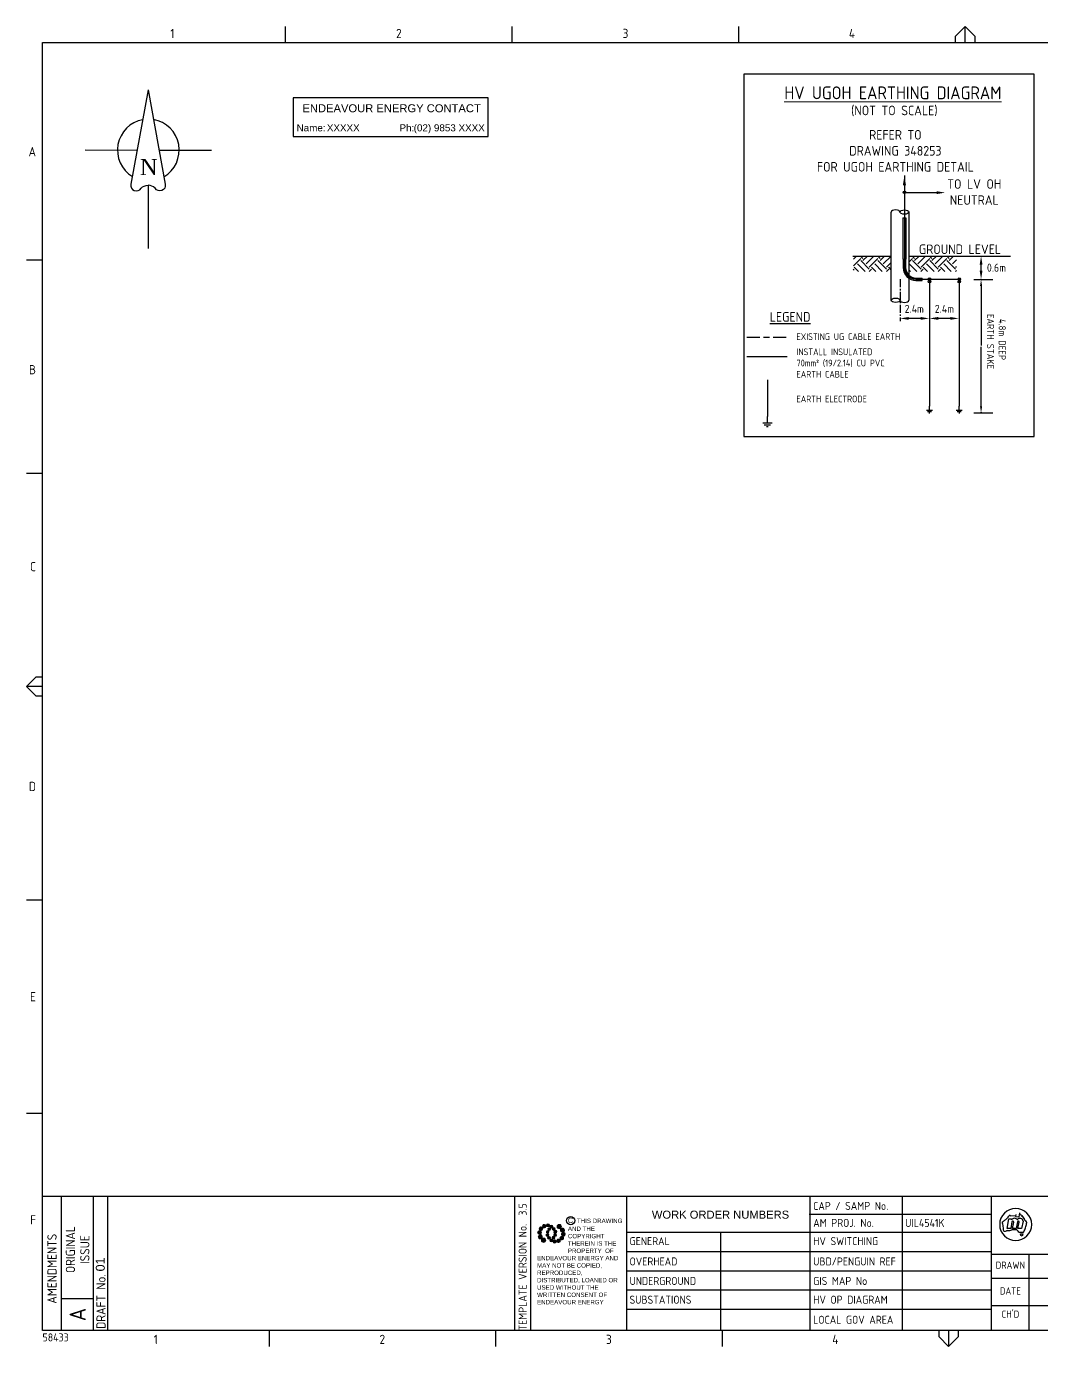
# Paper-space layout 'A2' of a CAD drawing. Header units: metres, sheet in millimetres. Extents: x 0 to 586, y 0 to 412.
# Drawn here: x -0.2 to 316.9, y -0.2 to 412.2 of the extents above; entities that cross this region are included whole.
import ezdxf
from ezdxf.enums import TextEntityAlignment as Align

# ---------------------------------------------------------------- set-up
doc = ezdxf.new("R2010")
doc.units = ezdxf.units.M
doc.linetypes.add('CENTERX2', pattern=[4, 2.5, -0.5, 0.5, -0.5])
doc.linetypes.add('IECLCHAINA', pattern=[8.2, 4, -1.2, 1.8, -1.2])
doc.layers.get('0').update_dxf_attribs({"color": 6})
doc.layers.add('Notes', color=7, linetype='Continuous')
doc.layers.add('SupportsUG_SP_EXT', color=7, linetype='Continuous')
doc.styles.add('ARIAL', font='arial.ttf', dxfattribs={"height": 2})
doc.styles.add('iecISOCP', font='isocp.shx')
doc.styles.add('iecNAME', font='times.ttf')
doc.styles.add('ieISOCP', font='isocp.shx')
doc.styles.get("Standard").update_dxf_attribs({"font": 'arial.ttf'})
doc.linetypes.add('Cable New UG', pattern='A,7,-0.25,["x",Standard,S=2,R=0,X=0.2,Y=-0.8],-2.1', length=9.35)
doc.linetypes.add('IECL4ELDF', pattern='A,7,-2.2,[130,ltypeshp.shx,S=0.8,R=0,X=0,Y=0],-2.2', length=11.4)
doc.dimstyles.new('GISCAD Dim Style', dxfattribs={"dimtxt": 2.5, "dimasz": 3, "dimexe": 1.25, "dimexo": 0.625, "dimtad": 1, "dimtoh": 1, "dimdec": 1, "dimtxsty": 'ARIAL', "dimcen": 2.5, "dimadec": 0, "dimazin": 0, "dimtfac": 1, "dimtdec": 1, "dimtmove": 0, "dimatfit": 3, "dimfxl": 1.25, "dimarcsym": 0})
doc.dimstyles.get("Standard").update_dxf_attribs({"dimtxt": 0.18, "dimasz": 0.18, "dimexe": 0.18, "dimexo": 0.0625, "dimgap": 0.09, "dimtad": 0, "dimtih": 1, "dimtoh": 1, "dimdec": 4, "dimzin": 0, "dimdsep": 46, "dimtxsty": 'Standard', "dimcen": 0.09, "dimadec": 0, "dimazin": 0, "dimtfac": 1, "dimtdec": 4, "dimtofl": 0, "dimtmove": 0, "dimatfit": 3, "dimfxl": 1, "dimtolj": 1, "dimtzin": 0, "dimarcsym": 0})

# ---------------------------------------------------------------- blocks, each defined once
blk = doc.blocks.new('NorthPnt 11(NP11)')
for p, q in [((-19.7, 0.02), (-3.49, 0)), ((3.32, 0), (19.7, -0.02)), ((-0.08, -10.94), (-0.08, -30.8))]:
    blk.add_line(p, q)
for points in [[(-0.08, 18.81), (-5.43, -10.68, 0.877048), (-2.29, -11.9, -0.1543), (-0.08, -10.94, 0.090511)], [(-0.08, 18.81), (5.26, -10.68, -0.877048), (2.13, -11.9, 0.1543), (-0.08, -10.94, -0.090511)]]:
    blk.add_lwpolyline(points, format="xyb")
for start, end in [(100.5988, 238.8643), (300.0994, 80.4374)]:
    blk.add_arc((0, 0), 9.64, start, end)
at = {"color": 7, "style": 'iecNAME'}
blk.add_text('N', height=5.02, dxfattribs=at).set_placement((-2.62, -7.82))
blk = doc.blocks.new('Note_IE Contact')
at = {"linetype": 'ByBlock'}
blk.add_lwpolyline([(0, 0), (60.86, 0), (60.86, 12.14), (0, 12.14)], close=True, dxfattribs=at)
at = {"linetype": 'ByBlock', "style": 'ARIAL'}
for s, p in [('Name:', (1.06, 1.66)), ('Ph:', (33.21, 1.66))]:
    blk.add_text(s, height=2.2, dxfattribs=at).set_placement(p)
at = {"linetype": 'ByBlock', "insert": (30.74, 8.85), "char_height": 2.5, "width": 58.5524, "attachment_point": 5, "style": 'ARIAL'}
blk.add_mtext('ENDEAVOUR ENERGY CONTACT', dxfattribs=at)
at = {"linetype": 'ByBlock', "style": 'ARIAL'}
blk.add_attdef('%%UXXXXXXX', (10.51, 1.66), '', height=2.2, dxfattribs=at)
blk.add_attdef('PHONE', text='', height=2.2, dxfattribs=at).set_placement((59.84, 1.66), align=Align.RIGHT)
blk = doc.blocks.new('EE_LOGO_SMALL')
at = {"layer": 'Notes'}
h = blk.add_hatch(color=256, dxfattribs=at)
edge = h.paths.add_edge_path()
edge.add_spline(control_points=[(-8.41, 1.95), (-9.16, 1.99), (-9.8, 1.42), (-9.84, 0.67), (-9.89, -0.07), (-9.31, -0.71), (-8.56, -0.75), (-7.82, -0.8), (-7.18, -0.23), (-7.14, 0.52), (-7.09, 1.27), (-7.66, 1.91), (-8.41, 1.95)], knot_values=[0, 0, 0, 0, 1, 1, 1, 2, 2, 2, 3, 3, 3, 4, 4, 4, 4], degree=3, periodic=0)
h = blk.add_hatch(color=256, dxfattribs=at)
edge = h.paths.add_edge_path()
edge.add_spline(control_points=[(-6.81, 4.47), (-7.42, 4.82), (-8.21, 4.62), (-8.57, 4), (-8.92, 3.39), (-8.72, 2.6), (-8.1, 2.25), (-7.49, 1.89), (-6.7, 2.09), (-6.34, 2.71), (-5.98, 3.32), (-6.19, 4.11), (-6.81, 4.47)], knot_values=[0, 0, 0, 0, 1, 1, 1, 2, 2, 2, 3, 3, 3, 4, 4, 4, 4], degree=3, periodic=0)
h = blk.add_hatch(color=256, dxfattribs=at)
edge = h.paths.add_edge_path()
edge.add_spline(control_points=[(-4.19, 5.89), (-4.56, 6.46), (-5.32, 6.62), (-5.88, 6.26), (-6.45, 5.89), (-6.61, 5.13), (-6.25, 4.56), (-5.88, 4), (-5.13, 3.83), (-4.56, 4.2), (-3.99, 4.56), (-3.82, 5.32), (-4.19, 5.89)], knot_values=[0, 0, 0, 0, 1, 1, 1, 2, 2, 2, 3, 3, 3, 4, 4, 4, 4], degree=3, periodic=0)
h = blk.add_hatch(color=256, dxfattribs=at)
edge = h.paths.add_edge_path()
edge.add_spline(control_points=[(-2.5, 2.07), (-3.02, 2.18), (-3.52, 1.86), (-3.63, 1.35), (-3.74, 0.84), (-3.41, 0.33), (-2.91, 0.22), (-2.39, 0.11), (-1.89, 0.43), (-1.78, 0.95), (-1.67, 1.46), (-1.99, 1.96), (-2.5, 2.07)], knot_values=[0, 0, 0, 0, 1, 1, 1, 2, 2, 2, 3, 3, 3, 4, 4, 4, 4], degree=3, periodic=0)
h = blk.add_hatch(color=256, dxfattribs=at)
edge = h.paths.add_edge_path()
edge.add_spline(control_points=[(-1.35, 5.88), (-1.41, 6.52), (-1.98, 6.98), (-2.62, 6.92), (-3.26, 6.85), (-3.72, 6.28), (-3.66, 5.65), (-3.6, 5.01), (-3.03, 4.54), (-2.39, 4.61), (-1.75, 4.67), (-1.28, 5.24), (-1.35, 5.88)], knot_values=[0, 0, 0, 0, 1, 1, 1, 2, 2, 2, 3, 3, 3, 4, 4, 4, 4], degree=3, periodic=0)
h = blk.add_hatch(color=256, dxfattribs=at)
edge = h.paths.add_edge_path()
edge.add_spline(control_points=[(1.01, 4.87), (1.01, 4.27), (0.53, 3.79), (-0.07, 3.79), (-0.67, 3.79), (-1.16, 4.27), (-1.16, 4.87), (-1.16, 5.47), (-0.67, 5.96), (-0.07, 5.96), (0.53, 5.96), (1.01, 5.47), (1.01, 4.87)], knot_values=[0, 0, 0, 0, 1, 1, 1, 2, 2, 2, 3, 3, 3, 4, 4, 4, 4], degree=3, periodic=0)
edge = h.paths.add_edge_path()
edge.add_spline(control_points=[(-1.36, 3.98), (-1.87, 4.09), (-2.38, 3.77), (-2.49, 3.26), (-2.6, 2.75), (-2.27, 2.24), (-1.76, 2.13), (-1.25, 2.02), (-0.75, 2.35), (-0.64, 2.86), (-0.53, 3.37), (-0.85, 3.87), (-1.36, 3.98)], knot_values=[0, 0, 0, 0, 1, 1, 1, 2, 2, 2, 3, 3, 3, 4, 4, 4, 4], degree=3, periodic=0)
h = blk.add_hatch(color=256, dxfattribs=at)
edge = h.paths.add_edge_path()
edge.add_spline(control_points=[(2.33, 2.37), (2.77, 2.76), (2.8, 3.42), (2.42, 3.85), (2.03, 4.29), (1.37, 4.32), (0.94, 3.94), (0.51, 3.55), (0.47, 2.89), (0.85, 2.46), (1.24, 2.03), (1.9, 1.99), (2.33, 2.37)], knot_values=[0, 0, 0, 0, 1, 1, 1, 2, 2, 2, 3, 3, 3, 4, 4, 4, 4], degree=3, periodic=0)
edge = h.paths.add_edge_path()
edge.add_spline(control_points=[(1.01, 4.87), (1.01, 4.27), (0.53, 3.79), (-0.07, 3.79), (-0.67, 3.79), (-1.16, 4.27), (-1.16, 4.87), (-1.16, 5.47), (-0.67, 5.96), (-0.07, 5.96), (0.53, 5.96), (1.01, 5.47), (1.01, 4.87)], knot_values=[0, 0, 0, 0, 1, 1, 1, 2, 2, 2, 3, 3, 3, 4, 4, 4, 4], degree=3, periodic=0)
h = blk.add_hatch(color=256, dxfattribs=at)
edge = h.paths.add_edge_path()
edge.add_spline(control_points=[(1.01, 4.87), (1.01, 4.27), (0.53, 3.79), (-0.07, 3.79), (-0.67, 3.79), (-1.16, 4.27), (-1.16, 4.87), (-1.16, 5.47), (-0.67, 5.96), (-0.07, 5.96), (0.53, 5.96), (1.01, 5.47), (1.01, 4.87)], knot_values=[0, 0, 0, 0, 1, 1, 1, 2, 2, 2, 3, 3, 3, 4, 4, 4, 4], degree=3, periodic=0)
edge = h.paths.add_edge_path(flags=16)
edge.add_spline(control_points=[(1.01, 4.87), (1.01, 4.27), (0.53, 3.79), (-0.07, 3.79), (-0.67, 3.79), (-1.16, 4.27), (-1.16, 4.87), (-1.16, 5.47), (-0.67, 5.96), (-0.07, 5.96), (0.53, 5.96), (1.01, 5.47), (1.01, 4.87)], knot_values=[0, 0, 0, 0, 1, 1, 1, 2, 2, 2, 3, 3, 3, 4, 4, 4, 4], degree=3, periodic=0)
h = blk.add_hatch(color=256, dxfattribs=at)
edge = h.paths.add_edge_path()
edge.add_spline(control_points=[(2.98, 0.19), (3.52, 0.33), (3.83, 0.88), (3.69, 1.41), (3.55, 1.94), (3.01, 2.26), (2.48, 2.12), (1.95, 1.98), (1.63, 1.43), (1.77, 0.9), (1.91, 0.37), (2.45, 0.05), (2.98, 0.19)], knot_values=[0, 0, 0, 0, 1, 1, 1, 2, 2, 2, 3, 3, 3, 4, 4, 4, 4], degree=3, periodic=0)
h = blk.add_hatch(color=256, dxfattribs=at)
edge = h.paths.add_edge_path()
edge.add_spline(control_points=[(6.99, 4.87), (6.99, 4.04), (6.32, 3.36), (5.48, 3.36), (4.65, 3.36), (3.97, 4.04), (3.97, 4.87), (3.97, 5.71), (4.65, 6.38), (5.48, 6.38), (6.32, 6.38), (6.99, 5.71), (6.99, 4.87)], knot_values=[0, 0, 0, 0, 1, 1, 1, 2, 2, 2, 3, 3, 3, 4, 4, 4, 4], degree=3, periodic=0)
h = blk.add_hatch(color=256, dxfattribs=at)
edge = h.paths.add_edge_path()
edge.add_spline(control_points=[(8.37, 1.14), (9.1, 1.46), (9.42, 2.3), (9.11, 3.02), (8.79, 3.74), (7.95, 4.07), (7.23, 3.75), (6.51, 3.43), (6.18, 2.59), (6.49, 1.87), (6.81, 1.15), (7.65, 0.82), (8.37, 1.14)], knot_values=[0, 0, 0, 0, 1, 1, 1, 2, 2, 2, 3, 3, 3, 4, 4, 4, 4], degree=3, periodic=0)
h = blk.add_hatch(color=256, dxfattribs=at)
edge = h.paths.add_edge_path()
edge.add_spline(control_points=[(8.27, -1.91), (9.01, -1.95), (9.65, -1.38), (9.69, -0.63), (9.74, 0.12), (9.17, 0.75), (8.42, 0.8), (7.67, 0.84), (7.03, 0.27), (6.99, -0.48), (6.95, -1.22), (7.52, -1.87), (8.27, -1.91)], knot_values=[0, 0, 0, 0, 1, 1, 1, 2, 2, 2, 3, 3, 3, 4, 4, 4, 4], degree=3, periodic=0)
h = blk.add_hatch(color=256, dxfattribs=at)
edge = h.paths.add_edge_path()
edge.add_spline(control_points=[(-8.52, -1.1), (-9.24, -1.42), (-9.57, -2.26), (-9.25, -2.98), (-8.94, -3.7), (-8.09, -4.03), (-7.37, -3.71), (-6.65, -3.39), (-6.33, -2.55), (-6.64, -1.83), (-6.96, -1.11), (-7.8, -0.78), (-8.52, -1.1)], knot_values=[0, 0, 0, 0, 1, 1, 1, 2, 2, 2, 3, 3, 3, 4, 4, 4, 4], degree=3, periodic=0)
h = blk.add_hatch(color=256, dxfattribs=at)
edge = h.paths.add_edge_path()
edge.add_spline(control_points=[(-7.14, -4.83), (-7.14, -4), (-6.46, -3.32), (-5.63, -3.32), (-4.8, -3.32), (-4.12, -4), (-4.12, -4.83), (-4.12, -5.67), (-4.8, -6.34), (-5.63, -6.34), (-6.46, -6.34), (-7.14, -5.67), (-7.14, -4.83)], knot_values=[0, 0, 0, 0, 1, 1, 1, 2, 2, 2, 3, 3, 3, 4, 4, 4, 4], degree=3, periodic=0)
h = blk.add_hatch(color=256, dxfattribs=at)
edge = h.paths.add_edge_path()
edge.add_spline(control_points=[(-3.13, -0.15), (-3.66, -0.29), (-3.98, -0.84), (-3.84, -1.37), (-3.7, -1.9), (-3.15, -2.22), (-2.62, -2.08), (-2.09, -1.94), (-1.78, -1.39), (-1.91, -0.86), (-2.06, -0.33), (-2.6, -0.01), (-3.13, -0.15)], knot_values=[0, 0, 0, 0, 1, 1, 1, 2, 2, 2, 3, 3, 3, 4, 4, 4, 4], degree=3, periodic=0)
h = blk.add_hatch(color=256, dxfattribs=at)
edge = h.paths.add_edge_path()
edge.add_spline(control_points=[(-2.48, -2.33), (-2.91, -2.72), (-2.95, -3.38), (-2.56, -3.81), (-2.18, -4.24), (-1.52, -4.28), (-1.08, -3.9), (-0.65, -3.51), (-0.62, -2.85), (-1, -2.42), (-1.39, -1.98), (-2.05, -1.95), (-2.48, -2.33)], knot_values=[0, 0, 0, 0, 1, 1, 1, 2, 2, 2, 3, 3, 3, 4, 4, 4, 4], degree=3, periodic=0)
h = blk.add_hatch(color=256, dxfattribs=at)
edge = h.paths.add_edge_path()
edge.add_spline(control_points=[(-1.16, -4.83), (-1.16, -4.23), (-0.67, -3.74), (-0.07, -3.74), (0.53, -3.74), (1.01, -4.23), (1.01, -4.83), (1.01, -5.43), (0.53, -5.92), (-0.07, -5.92), (-0.67, -5.92), (-1.16, -5.43), (-1.16, -4.83)], knot_values=[0, 0, 0, 0, 1, 1, 1, 2, 2, 2, 3, 3, 3, 4, 4, 4, 4], degree=3, periodic=0)
h = blk.add_hatch(color=256, dxfattribs=at)
edge = h.paths.add_edge_path()
edge.add_spline(control_points=[(1.22, -3.94), (1.73, -4.05), (2.23, -3.73), (2.34, -3.22), (2.45, -2.71), (2.13, -2.2), (1.62, -2.09), (1.11, -1.98), (0.6, -2.3), (0.49, -2.81), (0.38, -3.32), (0.71, -3.83), (1.22, -3.94)], knot_values=[0, 0, 0, 0, 1, 1, 1, 2, 2, 2, 3, 3, 3, 4, 4, 4, 4], degree=3, periodic=0)
h = blk.add_hatch(color=256, dxfattribs=at)
edge = h.paths.add_edge_path()
edge.add_spline(control_points=[(1.2, -5.84), (1.27, -6.47), (1.84, -6.94), (2.47, -6.87), (3.11, -6.81), (3.58, -6.24), (3.51, -5.6), (3.45, -4.96), (2.88, -4.5), (2.24, -4.56), (1.6, -4.63), (1.13, -5.2), (1.2, -5.84)], knot_values=[0, 0, 0, 0, 1, 1, 1, 2, 2, 2, 3, 3, 3, 4, 4, 4, 4], degree=3, periodic=0)
h = blk.add_hatch(color=256, dxfattribs=at)
edge = h.paths.add_edge_path()
edge.add_spline(control_points=[(2.36, -2.03), (2.87, -2.14), (3.37, -1.81), (3.48, -1.3), (3.59, -0.79), (3.27, -0.29), (2.76, -0.18), (2.25, -0.07), (1.74, -0.39), (1.63, -0.9), (1.52, -1.41), (1.85, -1.92), (2.36, -2.03)], knot_values=[0, 0, 0, 0, 1, 1, 1, 2, 2, 2, 3, 3, 3, 4, 4, 4, 4], degree=3, periodic=0)
h = blk.add_hatch(color=256, dxfattribs=at)
edge = h.paths.add_edge_path()
edge.add_spline(control_points=[(4.05, -5.84), (4.41, -6.41), (5.17, -6.58), (5.73, -6.21), (6.3, -5.85), (6.46, -5.09), (6.1, -4.52), (5.73, -3.95), (4.98, -3.79), (4.41, -4.16), (3.84, -4.52), (3.68, -5.28), (4.05, -5.84)], knot_values=[0, 0, 0, 0, 1, 1, 1, 2, 2, 2, 3, 3, 3, 4, 4, 4, 4], degree=3, periodic=0)
h = blk.add_hatch(color=256, dxfattribs=at)
edge = h.paths.add_edge_path()
edge.add_spline(control_points=[(6.66, -4.43), (7.27, -4.78), (8.06, -4.58), (8.42, -3.96), (8.78, -3.35), (8.57, -2.56), (7.96, -2.2), (7.34, -1.84), (6.55, -2.05), (6.2, -2.66), (5.84, -3.28), (6.04, -4.07), (6.66, -4.43)], knot_values=[0, 0, 0, 0, 1, 1, 1, 2, 2, 2, 3, 3, 3, 4, 4, 4, 4], degree=3, periodic=0)
at = {"layer": 'Notes', "lineweight": 0}
for points in [[(1.85, 2.13), (1.85, 2.13)], [(-1.99, -2.08), (-1.99, -2.08)]]:
    blk.add_lwpolyline(points, dxfattribs=at)
for points in [[(-8.41, 1.95), (-9.16, 1.99), (-9.8, 1.42), (-9.84, 0.67), (-9.89, -0.07), (-9.31, -0.71), (-8.56, -0.75), (-7.82, -0.8), (-7.18, -0.23), (-7.14, 0.52), (-7.09, 1.27), (-7.66, 1.91), (-8.41, 1.95)], [(-6.81, 4.47), (-7.42, 4.82), (-8.21, 4.62), (-8.57, 4), (-8.92, 3.39), (-8.72, 2.6), (-8.1, 2.25), (-7.49, 1.89), (-6.7, 2.09), (-6.34, 2.71), (-5.98, 3.32), (-6.19, 4.11), (-6.81, 4.47)], [(-4.19, 5.89), (-4.56, 6.46), (-5.32, 6.62), (-5.88, 6.26), (-6.45, 5.89), (-6.61, 5.13), (-6.25, 4.56), (-5.88, 4), (-5.13, 3.83), (-4.56, 4.2), (-3.99, 4.56), (-3.82, 5.32), (-4.19, 5.89)], [(-2.5, 2.07), (-3.02, 2.18), (-3.52, 1.86), (-3.63, 1.35), (-3.74, 0.84), (-3.41, 0.33), (-2.91, 0.22), (-2.39, 0.11), (-1.89, 0.43), (-1.78, 0.95), (-1.67, 1.46), (-1.99, 1.96), (-2.5, 2.07)], [(-1.35, 5.88), (-1.41, 6.52), (-1.98, 6.98), (-2.62, 6.92), (-3.26, 6.85), (-3.72, 6.28), (-3.66, 5.65), (-3.6, 5.01), (-3.03, 4.54), (-2.39, 4.61), (-1.75, 4.67), (-1.28, 5.24), (-1.35, 5.88)], [(-1.36, 3.98), (-1.87, 4.09), (-2.38, 3.77), (-2.49, 3.26), (-2.6, 2.75), (-2.27, 2.24), (-1.76, 2.13), (-1.25, 2.02), (-0.75, 2.35), (-0.64, 2.86), (-0.53, 3.37), (-0.85, 3.87), (-1.36, 3.98)], [(1.01, 4.87), (1.01, 4.27), (0.53, 3.79), (-0.07, 3.79), (-0.67, 3.79), (-1.16, 4.27), (-1.16, 4.87), (-1.16, 5.47), (-0.67, 5.96), (-0.07, 5.96), (0.53, 5.96), (1.01, 5.47), (1.01, 4.87)], [(1.01, 4.87), (1.01, 4.27), (0.53, 3.79), (-0.07, 3.79), (-0.67, 3.79), (-1.16, 4.27), (-1.16, 4.87), (-1.16, 5.47), (-0.67, 5.96), (-0.07, 5.96), (0.53, 5.96), (1.01, 5.47), (1.01, 4.87)], [(2.33, 2.37), (2.77, 2.76), (2.8, 3.42), (2.42, 3.85), (2.03, 4.29), (1.37, 4.32), (0.94, 3.94), (0.51, 3.55), (0.47, 2.89), (0.85, 2.46), (1.24, 2.03), (1.9, 1.99), (2.33, 2.37)], [(2.98, 0.19), (3.52, 0.33), (3.83, 0.88), (3.69, 1.41), (3.55, 1.94), (3.01, 2.26), (2.48, 2.12), (1.95, 1.98), (1.63, 1.43), (1.77, 0.9), (1.91, 0.37), (2.45, 0.05), (2.98, 0.19)], [(6.99, 4.87), (6.99, 4.04), (6.32, 3.36), (5.48, 3.36), (4.65, 3.36), (3.97, 4.04), (3.97, 4.87), (3.97, 5.71), (4.65, 6.38), (5.48, 6.38), (6.32, 6.38), (6.99, 5.71), (6.99, 4.87)], [(8.37, 1.14), (9.1, 1.46), (9.42, 2.3), (9.11, 3.02), (8.79, 3.74), (7.95, 4.07), (7.23, 3.75), (6.51, 3.43), (6.18, 2.59), (6.49, 1.87), (6.81, 1.15), (7.65, 0.82), (8.37, 1.14)], [(8.27, -1.91), (9.01, -1.95), (9.65, -1.38), (9.69, -0.63), (9.74, 0.12), (9.17, 0.75), (8.42, 0.8), (7.67, 0.84), (7.03, 0.27), (6.99, -0.48), (6.95, -1.22), (7.52, -1.87), (8.27, -1.91)], [(-8.52, -1.1), (-9.24, -1.42), (-9.57, -2.26), (-9.25, -2.98), (-8.94, -3.7), (-8.09, -4.03), (-7.37, -3.71), (-6.65, -3.39), (-6.33, -2.55), (-6.64, -1.83), (-6.96, -1.11), (-7.8, -0.78), (-8.52, -1.1)], [(-7.14, -4.83), (-7.14, -4), (-6.46, -3.32), (-5.63, -3.32), (-4.8, -3.32), (-4.12, -4), (-4.12, -4.83), (-4.12, -5.67), (-4.8, -6.34), (-5.63, -6.34), (-6.46, -6.34), (-7.14, -5.67), (-7.14, -4.83)], [(-3.13, -0.15), (-3.66, -0.29), (-3.98, -0.84), (-3.84, -1.37), (-3.7, -1.9), (-3.15, -2.22), (-2.62, -2.08), (-2.09, -1.94), (-1.78, -1.39), (-1.91, -0.86), (-2.06, -0.33), (-2.6, -0.01), (-3.13, -0.15)], [(-2.48, -2.33), (-2.91, -2.72), (-2.95, -3.38), (-2.56, -3.81), (-2.18, -4.24), (-1.52, -4.28), (-1.08, -3.9), (-0.65, -3.51), (-0.62, -2.85), (-1, -2.42), (-1.39, -1.98), (-2.05, -1.95), (-2.48, -2.33)], [(-1.16, -4.83), (-1.16, -4.23), (-0.67, -3.74), (-0.07, -3.74), (0.53, -3.74), (1.01, -4.23), (1.01, -4.83), (1.01, -5.43), (0.53, -5.92), (-0.07, -5.92), (-0.67, -5.92), (-1.16, -5.43), (-1.16, -4.83)], [(1.22, -3.94), (1.73, -4.05), (2.23, -3.73), (2.34, -3.22), (2.45, -2.71), (2.13, -2.2), (1.62, -2.09), (1.11, -1.98), (0.6, -2.3), (0.49, -2.81), (0.38, -3.32), (0.71, -3.83), (1.22, -3.94)], [(1.2, -5.84), (1.27, -6.47), (1.84, -6.94), (2.47, -6.87), (3.11, -6.81), (3.58, -6.24), (3.51, -5.6), (3.45, -4.96), (2.88, -4.5), (2.24, -4.56), (1.6, -4.63), (1.13, -5.2), (1.2, -5.84)], [(2.36, -2.03), (2.87, -2.14), (3.37, -1.81), (3.48, -1.3), (3.59, -0.79), (3.27, -0.29), (2.76, -0.18), (2.25, -0.07), (1.74, -0.39), (1.63, -0.9), (1.52, -1.41), (1.85, -1.92), (2.36, -2.03)], [(4.05, -5.84), (4.41, -6.41), (5.17, -6.58), (5.73, -6.21), (6.3, -5.85), (6.46, -5.09), (6.1, -4.52), (5.73, -3.95), (4.98, -3.79), (4.41, -4.16), (3.84, -4.52), (3.68, -5.28), (4.05, -5.84)], [(6.66, -4.43), (7.27, -4.78), (8.06, -4.58), (8.42, -3.96), (8.78, -3.35), (8.57, -2.56), (7.96, -2.2), (7.34, -1.84), (6.55, -2.05), (6.2, -2.66), (5.84, -3.28), (6.04, -4.07), (6.66, -4.43)]]:
    blk.add_open_spline(points, degree=3, knots=[0, 0, 0, 0, 1, 1, 1, 2, 2, 2, 3, 3, 3, 4, 4, 4, 4], dxfattribs=at)
blk = doc.blocks.new('EE_COPYRIGHT_A2')
at = {"layer": 'Notes'}
blk.add_circle((9.53, -0.82), 1.15, dxfattribs=at)
at = {"xscale": 0.4, "yscale": 0.4, "zscale": 0.4}
blk.add_blockref('EE_LOGO_SMALL', (4.09, -4.46), dxfattribs=at)
at = {"layer": 'Notes', "insert": (0, 0), "char_height": 1.25, "width": 24.1208, "attachment_point": 1, "style": 'ARIAL'}
blk.add_mtext('\\pt8.75;               ^I{\\H1.2x;C } THIS DRAWING\\P\\pi-8.75,l8.75,t8.75,20;       ^IAND THE ^I\\P\\pi0,t8.75;COPYRIGHT\\P\\pi-8.75,t1.25,8.75;^I^ITHEREIN IS THE PROPERTY  OF \\P\\pi0,l0,t1.25;ENDEAVOUR ENERGY AND MAY NOT BE COPIED, REPRODUCED, DISTRIBUTED, LOANED OR USED WITHOUT THE WRITTEN CONSENT OF ENDEAVOUR ENERGY', dxfattribs=at)
blk = doc.blocks.new('A2_FRAME_TITLE')
at = {"layer": 'Notes', "color": 7}
for p, q in [((80.93, 407.42), (80.93, 412.42)), ((151.68, 407.42), (151.68, 412.42)), ((222.43, 407.42), (222.43, 412.42)), ((290.18, 409.42), (293.18, 412.42)), ((293.18, 412.42), (296.18, 409.42)), ((293.18, 407.42), (293.18, 412.42)), ((290.18, 407.42), (290.18, 409.42)), ((296.18, 409.42), (296.18, 407.42)), ((-0.03, 339.5), (4.97, 339.5)), ((-0.03, 272.85), (4.97, 272.85)), ((-0.03, 206.21), (2.97, 209.21)), ((2.97, 209.21), (4.97, 209.21)), ((2.97, 203.21), (-0.03, 206.21)), ((4.97, 206.21), (-0.03, 206.21)), ((4.97, 203.21), (2.97, 203.21)), ((-0.03, 139.56), (4.97, 139.56)), ((-0.03, 72.91), (4.97, 72.91)), ((4.97, 5), (4.97, 47)), ((10.97, 5), (10.97, 47)), ((20.97, 5), (20.97, 47)), ((25.42, 5.13), (25.42, 47.13)), ((273.43, 47), (273.43, 5.35)), ((244.39, 41.35), (301.39, 41.35)), ((309, 41.31), (308.88, 40.62)), ((310.02, 40.5), (310.21, 41.75)), ((310.21, 41.4), (310.4, 41.36)), ((306.23, 36.89), (306.84, 39.96)), ((306.84, 39.96), (307.58, 39.96)), ((307.23, 40.84), (309, 40.96)), ((307.78, 38.96), (307.37, 36.89)), ((307.58, 39.96), (307.64, 39.57)), ((307.94, 36.89), (308.33, 38.85)), ((308.88, 40.62), (310.02, 40.5)), ((309.49, 38.96), (309.08, 36.89)), ((309.65, 36.89), (310.04, 38.85)), ((311.24, 39.14), (310.79, 36.89)), ((310.85, 40.98), (311.68, 39.69)), ((187.7, 35.71), (244.7, 35.71)), ((216.74, 35.71), (216.74, 5.35)), ((244.39, 35.71), (301.39, 35.71)), ((307.37, 36.89), (306.23, 36.89)), ((309.08, 36.89), (307.94, 36.89)), ((310.79, 36.89), (309.65, 36.89)), ((311.29, 35.69), (309.88, 35.77)), ((309.88, 35.77), (311.29, 35.69)), ((311.29, 35.69), (309.88, 35.77)), ((310.52, 34.69), (310.44, 35.26)), ((310.44, 35.26), (311.17, 35.26)), ((310.96, 34.53), (310.52, 34.69)), ((311.17, 35.26), (310.96, 34.53)), ((187.7, 29.71), (244.7, 29.71)), ((244.39, 29.71), (301.39, 29.71)), ((313.17, 5.35), (313.17, 28.92)), ((187.7, 23.71), (244.7, 23.71)), ((244.39, 23.71), (301.39, 23.71)), ((301.39, 21.35), (336.39, 21.35)), ((187.7, 17.71), (244.7, 17.71)), ((244.39, 17.71), (301.39, 17.71)), ((10.97, 15), (20.97, 15)), ((301.39, 12.85), (336.39, 12.85)), ((187.7, 11.71), (244.7, 11.71)), ((244.39, 11.71), (301.39, 11.71)), ((75.75, 5), (75.75, 0)), ((146.5, 5), (146.5, 0)), ((217.25, 5), (217.25, 0)), ((285, 3), (285, 5)), ((288, 5), (288, 0)), ((291, 5), (291, 3)), ((288, 0), (285, 3)), ((291, 3), (288, 0))]:
    blk.add_line(p, q, dxfattribs=at)
at = {"layer": 'Notes', "color": 3}
for p, q in [((4.97, 5), (4.97, 407.42)), ((4.97, 407.42), (165.29, 407.42)), ((165.29, 407.42), (581.39, 407.42)), ((4.97, 47), (129.55, 47)), ((129.55, 47), (187.34, 47)), ((152.45, 47), (152.45, 5)), ((157.45, 47), (157.45, 5)), ((244.7, 5.35), (244.7, 47)), ((301.39, 5.35), (301.39, 47)), ((142.23, 5), (4.97, 5)), ((581.39, 5), (142.23, 5))]:
    blk.add_line(p, q, dxfattribs=at)
at = {"layer": 'Notes', "color": 3, "linetype": 'Continuous'}
for q in [(581.39, 47), (187.34, 5.35)]:
    blk.add_line((187.34, 47), q, dxfattribs=at)
at = {"layer": 'Notes', "color": 7, "linetype": 'Continuous'}
blk.add_line((301.39, 28.92), (336.39, 28.92), dxfattribs=at)
at = {"layer": 'Notes', "color": 7}
for centre, radius, start, end in [((308.93, 38.16), 5, 0, 180), ((335.37, 55.86), 28.87, 210.1483, 211.8601), ((308.93, 38.16), 5, 180, 0), ((299.08, 47.89), 10.59, 302.5841, 308.1576), ((283.95, 34.41), 21.32, 10.3053, 12.3306), ((283.95, 34.41), 21.32, 8.2795, 10.3048), ((285.25, 34.6), 20.01, 6.2539, 8.2792), ((299.08, 47.89), 10.59, 308.157, 313.7305), ((301.88, 44.96), 6.54, 313.7309, 319.3045), ((301.88, 44.96), 6.54, 319.3047, 324.8782), ((308.54, 39.01), 1.06, 31.7884, 148.2116), ((308.05, 38.91), 0.28, 348.6911, 168.6911), ((310.28, 39.1), 0.961, 2.5982, 150.8098), ((309.76, 38.91), 0.28, 348.6911, 168.6911), ((304.68, 39.54), 7.69, 331.5942, 341.8897), ((233.68, -11.42), 93.25, 33.1096, 33.2341), ((315.21, 41.76), 4.09, 213.1151, 222.4146), ((299.36, 41.28), 13.29, 341.8901, 347.8434), ((312.55, 39.33), 0.484, 222.42, 236.4422), ((312.74, 39.6), 0.815, 236.4359, 244.7422), ((310.62, 38.85), 1.76, 347.8434, 354.1409), ((310.78, 38.84), 1.61, 354.1436, 1.0342), ((285.25, 34.6), 20.01, 4.2291, 6.2543), ((305.39, 38.22), 2.15, 265.1734, 270.0504), ((305.39, 38.3), 2.24, 270.0438, 274.7322), ((305.31, 39.22), 3.15, 274.7358, 283.0812), ((307.14, 31.34), 4.93, 97.7419, 103.0814), ((303.42, 58.67), 22.65, 277.7418, 280.8825), ((308.57, 31.88), 4.63, 85.4613, 100.8824), ((308.87, 35.58), 0.924, 46.5875, 85.4612), ((308.02, 34.68), 2.16, 30.1885, 46.5879), ((310.79, 36.25), 0.75, 311.6083, 321.0792), ((310.85, 36.2), 0.675, 321.0838, 331.5982)]:
    blk.add_arc(centre, radius, start, end, dxfattribs=at)
at = {"xscale": 1.1, "yscale": 1.1, "zscale": 1.1}
blk.add_blockref('EE_COPYRIGHT_A2', (159.46, 40.25), dxfattribs=at)
blk.add_attdef('DRAFT_NUM', (24.44, 23.49), '', height=2.8, rotation=90)
at = {"layer": 'Notes', "color": 7, "style": 'iecISOCP'}
for s, p in [('1', (45.56, 407.92)), ('2', (116.31, 407.92)), ('3', (187.06, 407.92)), ('4', (257.81, 407.92))]:
    blk.add_text(s, height=2.88, dxfattribs=at).set_placement(p, align=Align.BOTTOM_CENTER)
for s, p in [('A', (2.97, 373.29)), ('B', (2.97, 305.18)), ('C', (2.97, 243.66)), ('D', (2.97, 174.99)), ('E', (2.97, 109.29)), ('F', (2.97, 39.6))]:
    blk.add_text(s, height=2.88, dxfattribs=at).set_placement(p, align=Align.MIDDLE_RIGHT)
at = {"layer": 'Notes', "style": 'ARIAL'}
blk.add_text('WORK ORDER NUMBERS', height=2.5, dxfattribs=at).set_placement((216.74, 39.97), align=Align.CENTER)
at = {"layer": 'Notes', "color": 7, "style": 'iecISOCP'}
for s, p in [('CAP / SAMP No.', (245.7, 42.7)), ('AM PROJ. No.', (245.7, 37.39)), ('GENERAL', (188.34, 31.69)), ('HV SWITCHING', (245.7, 31.69)), ('OVERHEAD', (188.34, 25.35)), ('UBD/PENGUIN REF', (245.7, 25.35)), ('UNDERGROUND', (188.34, 19.25)), ('GIS MAP No', (245.7, 19.25)), ('SUBSTATIONS', (188.34, 13.4)), ('HV OP DIAGRAM', (245.7, 13.4)), ('LOCAL GOV AREA', (245.7, 7.14))]:
    blk.add_text(s, height=2.5, dxfattribs=at).set_placement(p)
for s, height, p in [('ORIGINAL', 2.88, (13.72, 30.3)), ('AMENDMENTS', 2.88, (7.97, 24.33)), ('ISSUE', 2.88, (18.22, 30.3)), ('A', 5.12, (15.97, 10))]:
    blk.add_text(s, height=height, rotation=90, dxfattribs=at).set_placement(p, align=Align.MIDDLE_CENTER)
blk.add_text('TEMPLATE VERSION No.', height=2.5, rotation=90, dxfattribs=at).set_placement((154.95, 5), align=Align.MIDDLE_LEFT)
for s, p in [('DRAWN', (307.28, 24.31)), ('DATE', (307.28, 16.26)), ("CH'D", (307.28, 9.02))]:
    blk.add_text(s, height=2.24, dxfattribs=at).set_placement(p, align=Align.CENTER)
blk.add_text('DRAFT No.', height=2.88, rotation=90, dxfattribs=at).set_placement((24.7, 5.54))
for s, p in [('1', (40.38, 3.69)), ('2', (111.12, 3.69)), ('3', (181.88, 3.69)), ('4', (252.62, 3.69))]:
    blk.add_text(s, height=2.88, dxfattribs=at).set_placement(p, align=Align.TOP_CENTER)
at = {"layer": 'Notes', "color": 7, "style": 'iecISOCP', "flags": 8}
blk.add_attdef('VERSION_NO', text='', height=2.5, rotation=90, dxfattribs=at).set_placement((154.95, 42.84), align=Align.MIDDLE_CENTER)
at = {"layer": 'Notes', "color": 7, "style": 'iecISOCP'}
for tag, p in [('CAP_NO', (274.43, 43.02)), ('IE_NUM', (274.43, 37.38)), ('GEN_WO', (217.74, 31.2)), ('HV_SWITCH', (274.43, 31.2)), ('OH_WO', (217.74, 25.1)), ('UBD_REF', (274.43, 25.1)), ('UG_WO', (217.74, 19.49)), ('GIS_MAP_No', (274.43, 19.49)), ('SUB_WO', (217.74, 13.64)), ('HV_OP_DIAG', (274.43, 13.64)), ('LGA', (274.43, 7.06))]:
    blk.add_attdef(tag, p, '', height=2.5, dxfattribs=at)
for tag, p in [('scale', (324.78, 31.98)), ('DRAWN', (324.78, 24.31)), ('DATE', (324.78, 16.26)), ('CHD', (324.78, 7.75)), ('DESIGN', (362.64, 8.29))]:
    blk.add_attdef(tag, text='', height=2.5, dxfattribs=at).set_placement(p, align=Align.CENTER)
at = {"layer": 'Notes', "color": 2, "style": 'iecISOCP'}
for tag, p in [('T1', (441.71, 33.55)), ('T2', (441.71, 28.43)), ('T3', (441.71, 23.01)), ('T4', (441.4, 17.78)), ('T5', (441.4, 12.35)), ('T6', (441.4, 7.09))]:
    blk.add_attdef(tag, text='', height=3.5, dxfattribs=at).set_placement(p, align=Align.CENTER)
at = {"layer": 'Notes', "color": 4, "style": 'iecISOCP'}
blk.add_attdef('NUM', text='', height=7, dxfattribs=at).set_placement((549.94, 16.48), align=Align.CENTER)
at = {"layer": 'Notes', "color": 1, "style": 'iecISOCP'}
blk.add_attdef('REV', text='', height=5, dxfattribs=at).set_placement((576.56, 16.48), align=Align.CENTER)
at = {"layer": 'Notes', "color": 7, "style": 'iecISOCP'}
for tag, p in [('NS', (548.07, 7.5)), ('SHTS', (562.68, 7.5))]:
    blk.add_attdef(tag, text='', height=2.5, dxfattribs=at).set_placement(p, align=Align.MIDDLE)
at = {"layer": 'Notes', "style": 'iecISOCP'}
blk.add_attdef('ExportID', (4.99, 1.62), '', height=2.5, dxfattribs=at)
at = {"layer": 'Notes', "style": 'iecISOCP', "flags": 1}
for tag, p in [('ProjectType', (6.3, -8.26)), ('ProjectNumber', (23.01, -7.98)), ('DrawingNumber', (42.02, -7.98)), ('ProjectDescription', (60.75, -8.26)), ('ExportDate', (86.99, -8.34)), ('ExportUserName', (104.82, -7.69)), ('DesignerCompanyName', (128.16, -8.26)), ('GIS_SUCCESS', (157.54, -7.98)), ('CAD_SUCCESS', (175.98, -7.98)), ('Comments', (223.32, -8.34)), ('ExportCategories', (243.1, -8.34)), ('ExportAreaOfInterest', (260.42, -7.82))]:
    blk.add_attdef(tag, p, '', height=1, dxfattribs=at)
at = {"layer": 'Notes', "color": 7, "style": 'iecISOCP', "flags": 1}
blk.add_attdef('DEPOTCODE', (200.33, -8.34), '', height=1, dxfattribs=at)
blk = doc.blocks.new('Earth')
for p, q in [((0, -2.04), (0, 0)), ((-1.5, -2.04), (1.5, -2.04)), ((-1, -2.64), (1, -2.64)), ((-0.25, -3.24), (0.25, -3.24))]:
    blk.add_line(p, q)
blk = doc.blocks.new('*D170')
at = {"layer": 'Notes', "color": 0, "linetype": 'Continuous', "lineweight": -2, "ltscale": 0.5, "transparency": 16777216}
for p, q in [((297.91, 333.15), (297.79, 333.15)), ((297.97, 331.15), (297.97, 312.49)), ((297.97, 293.46), (297.97, 312.13)), ((298.25, 291.46), (297.79, 291.46))]:
    blk.add_line(p, q, dxfattribs=at)
at = {"layer": 'Notes', "color": 0, "linetype": 'Continuous', "ltscale": 0.5, "transparency": 16777216}
for points in [[(297.64, 331.15), (298.31, 331.15), (297.97, 333.15)], [(297.64, 293.46), (298.31, 293.46), (297.97, 291.46)]]:
    blk.add_solid(points, dxfattribs=at)
at = {"layer": 'Notes', "color": 0, "linetype": 'Continuous', "ltscale": 0.5, "transparency": 16777216, "insert": (297.97, 312.31), "char_height": 0.18, "attachment_point": 5}
blk.add_mtext('\\A1;.', dxfattribs=at)

psp = doc.layouts.new('A2')

# ---------------------------------------------------------------- hatches: boundary and pattern name
at = {"layer": 'Notes'}
h = psp.add_hatch(color=256, dxfattribs=at)
edge = h.paths.add_edge_path()
edge.add_arc((274.03511, 360.3406), 0.4, 0, 360)
h = psp.add_hatch(dxfattribs=at)
h.set_pattern_fill('EARTH', color=256, scale=0.6, angle=45, style=0)
h.set_pattern_definition([(45, (-1094.7505, -99.4427), (5e-16, 5.388154), [3.81, -3.81]), (45, (-1095.7608, -98.4324), (5e-16, 5.388154), [3.81, -3.81]), (45, (-1096.771, -97.422), (5e-16, 5.388154), [3.81, -3.81]), (135, (-1096.771, -96.7486), (-5.388154, 5e-16), [3.81, -3.81]), (135, (-1095.7608, -95.7383), (-5.388154, 5e-16), [3.81, -3.81]), (135, (-1094.7505, -94.728), (-5.388154, 5e-16), [3.81, -3.81])])
h.paths.add_polyline_path([(269.92761, 340.43132), (258.11582, 340.43132), (258.11582, 335.63132), (269.92761, 335.63132)])
h.paths.add_polyline_path([(290.25158, 340.43132), (275.38352, 340.43132), (275.38352, 335.63132), (290.25158, 335.63132)])
h = psp.add_hatch(color=256, dxfattribs=at)
edge = h.paths.add_edge_path()
edge.add_arc((281.87703, 333.24636), 0.4, 0, 360)
h = psp.add_hatch(color=256, dxfattribs=at)
edge = h.paths.add_edge_path()
edge.add_arc((291.17221, 333.24636), 0.4, 0, 360)

# ---------------------------------------------------------------- linework, layer by layer
psp.add_line((274.12196, 360.29242), (284.19835, 360.29242), dxfattribs=at)
at = {"layer": 'Notes', "linetype": 'Continuous'}
psp.add_line((279.61851, 333.23132), (291.12969, 333.23132), dxfattribs=at)
at = {"layer": 'Notes', "linetype": 'Continuous', "ltscale": 0.5}
for p, q in [((295.70708, 333.17699), (301.64808, 333.17699)), ((295.70708, 291.47473), (301.64808, 291.47473))]:
    psp.add_line(p, q, dxfattribs=at)
at = {"layer": 'Notes', "linetype": 'Continuous', "flags": 128}
psp.add_lwpolyline([(223.87349, 284.10441), (314.59151, 284.10441), (314.59151, 397.264), (223.87349, 397.264)], close=True, dxfattribs=at)
at = {"layer": 'Notes', "flags": 128}
for points in [[(274.03511, 360.3406), (274.03511, 340.43132)], [(273.55511, 352.39476), (273.55511, 339.47132)], [(274.51511, 352.39476), (274.51511, 339.47132)], [(257.95774, 340.43132), (269.92761, 340.43132)], [(273.55511, 339.47132), (274.51511, 339.47132)], [(275.38352, 340.43132), (307.15653, 340.43132)], [(297.97323, 335.93132), (297.97323, 337.73132)], [(279.61851, 332.87132), (279.61851, 333.59132)], [(279.01647, 320.97575), (275.26931, 320.97575)], [(288.44015, 320.97575), (284.66756, 320.97575)], [(224.85844, 309.03836), (237.45844, 309.03836)]]:
    psp.add_lwpolyline(points, dxfattribs=at)
at = {"layer": 'Notes'}
for points in [[(269.92761, 326.66788), (269.92761, 354.19476)], [(273.55511, 352.39476), (274.51511, 352.39476)], [(275.38352, 354.19476), (275.38352, 326.66788)]]:
    psp.add_lwpolyline(points, dxfattribs=at)
at = {"layer": 'Notes', "flags": 128}
for points in [[(273.67511, 339.47132), (273.67511, 336.83132, 0.414213562), (277.63511, 332.87132), (279.61851, 332.87132)], [(274.03511, 340.43132), (274.03511, 336.83132, 0.414213562), (277.63511, 333.23132), (279.61851, 333.23132)], [(274.39511, 339.47132), (274.39511, 336.83132, 0.414213562), (277.63511, 333.59132), (279.61851, 333.59132)]]:
    psp.add_lwpolyline(points, format="xyb", dxfattribs=at)
at = {"layer": 'Notes', "linetype": 'CENTERX2', "flags": 128}
psp.add_lwpolyline([(272.65556, 333.23132), (272.65556, 320.15723)], dxfattribs=at)
at = {"layer": 'Notes', "linetype": 'Cable New UG', "flags": 128}
psp.add_lwpolyline([(279.61851, 333.23132), (281.23511, 333.23132)], dxfattribs=at)
at = {"layer": 'Notes', "linetype": 'IECL4ELDF', "flags": 128}
for points in [[(281.86398, 333.18575), (281.86398, 293.59113)], [(291.15916, 333.18575), (291.15916, 293.59113)], [(231.24863, 301.78556), (231.24863, 290.3632)]]:
    psp.add_lwpolyline(points, dxfattribs=at)
at = {"layer": 'Notes', "linetype": 'IECLCHAINA', "flags": 128}
psp.add_lwpolyline([(224.85844, 315.14191), (237.45844, 315.14191)], dxfattribs=at)
at = {"layer": 'Notes'}
for centre in [(274.03511, 360.3406), (281.86398, 332.46685), (281.87703, 333.24636), (291.15916, 332.46685), (291.17221, 333.24636)]:
    psp.add_circle(centre, 0.4, dxfattribs=at)
for centre, major_axis in [((271.29159, 354.19476), (-1.36398, 0)), ((274.01954, 326.66788), (1.36398, 0))]:
    psp.add_ellipse(centre, major_axis=major_axis, ratio=0.492677146, start_param=3.141592654, end_param=6.283185307, dxfattribs=at)
for centre, major_axis in [((274.01954, 354.19476), (-1.36398, 0)), ((271.29159, 326.66788), (1.36398, 0))]:
    psp.add_ellipse(centre, major_axis=major_axis, ratio=0.492677146, dxfattribs=at)
for points in [[(284.08039, 359.81897), (284.08039, 360.71897), (286.78039, 360.26897)], [(297.52323, 337.73132), (298.42323, 337.73132), (297.97323, 340.43132)], [(297.52323, 335.93132), (298.42323, 335.93132), (297.97323, 333.23132)], [(275.36992, 320.52575), (275.36992, 321.42575), (272.66992, 320.97575)], [(279.09152, 320.52575), (279.09152, 321.42575), (281.79152, 320.97575)], [(284.61119, 320.52575), (284.61119, 321.42575), (281.91119, 320.97575)], [(288.35654, 320.52575), (288.35654, 321.42575), (291.05654, 320.97575)]]:
    psp.add_solid(points, dxfattribs=at)

# ---------------------------------------------------------------- block references
psp.add_blockref('NorthPnt 11(NP11)', (37.90316, 373.56966), dxfattribs=at)
psp.add_blockref('Note_IE Contact', (83.14066, 377.75511), dxfattribs=at).add_auto_attribs({'%%UXXXXXXX': 'XXXXX   ', 'PHONE': '(02) 9853 XXXX'})
for p, xscale, yscale, zscale in [((281.85967, 293.59113), 0.6400800000000003, 0.6400800000000003, 0.6400800000000003), ((291.15916, 293.59113), 0.6400800000000003, 0.6400800000000003, 0.6400800000000003), ((231.24863, 290.3632), 0.9875519999998232, 0.9875519999998232, 0.9875519999998232)]:
    psp.add_blockref('Earth', p, dxfattribs=dict(at, xscale=xscale, yscale=yscale, zscale=zscale))
at = {"layer": 'SupportsUG_SP_EXT'}
ref = psp.add_blockref('A2_FRAME_TITLE', (-0.1493, -0.2235), dxfattribs=at)
ref.add_attrib('IE_NUM', 'UIL4541K', (274.28556, 37.15283), dxfattribs={"layer": 'Notes', "color": 7, "height": 2.5, "style": 'iecISOCP'})
ref.add_attrib('ExportID', '58433', (4.84238, 1.39591), dxfattribs={"layer": 'Notes', "height": 2.5, "style": 'iecISOCP'})
ref.add_attrib('VERSION_NO', '3.5', dxfattribs={"layer": 'Notes', "color": 7, "height": 2.5, "rotation": 90, "style": 'iecISOCP'}).set_placement((154.79662, 42.61511), align=Align.MIDDLE_CENTER)
ref.add_attrib('DRAFT_NUM', '01', (24.2938, 23.26765), dxfattribs={"layer": '0', "height": 2.8, "rotation": 90})

# ---------------------------------------------------------------- texts
at = {"layer": 'Notes', "color": 7, "linetype": 'Continuous', "lineweight": 0, "insert": (270.43011, 391.4479), "char_height": 4, "width": 92.2344886, "attachment_point": 5, "style": 'iecISOCP'}
psp.add_mtext('{\\L\\C2;HV UGOH EARTHING DIAGRAM}', dxfattribs=at)
at = {"layer": 'Notes', "style": 'ieISOCP'}
for s, insert, char_height, width, attachment_point in [('(NOT TO SCALE)', (270.88323, 387.44605), 3, 32.2343986, 2), ('REFER TO\\PDRAWING 348253 \\PFOR UGOH EARTHING DETAIL', (271.21182, 379.84205), 3, 52.1140594, 2), ('TO LV OH NEUTRAL', (295.85483, 364.46102), 3, 19.1708825, 2), ('GROUND LEVEL', (278.55098, 344.07717), 3, 32.423267, 1), ('{\\LLEGEND}', (238.32405, 322.94169), 3, 20.8286597, 2), ('EXISTING UG CABLE EARTH', (240.31187, 316.33602), 2.1, 33.7313573, 1), ('INSTALL INSULATED 70mm² (19/2.14) CU PVC EARTH CABLE', (240.31187, 311.58882), 2.1, 28.7144357, 1), ('EARTH ELECTRODE', (240.31187, 296.85948), 2.1, 29.895417, 1)]:
    psp.add_mtext(s, dxfattribs=dict(at, insert=insert, char_height=char_height, width=width, attachment_point=attachment_point))
at = {"layer": 'Notes', "linetype": 'Continuous', "char_height": 2.5, "width": 11.1594974, "attachment_point": 5, "style": 'iecISOCP'}
for s, insert in [('0.6m', (302.76658, 336.83132)), ('2.4m', (277.10134, 323.96767)), ('2.4m', (286.51073, 323.96767))]:
    psp.add_mtext(s, dxfattribs=dict(at, insert=insert))
at = {"layer": 'Notes', "linetype": 'Continuous', "insert": (302.74906, 314.38233), "char_height": 2.2, "width": 23.7615923, "attachment_point": 5, "rotation": 270, "style": 'iecISOCP'}
psp.add_mtext('4.8m DEEP\\P EARTH STAKE', dxfattribs=at)

# ---------------------------------------------------------------- dimensions: what is measured, and where the dimension line sits
at = {"layer": 'Notes', "linetype": 'Continuous', "ltscale": 0.5}
dim = psp.add_linear_dim(base=(297.97232, 291.46404), p1=(297.97232, 333.15065), p2=(298.30809, 291.46404), angle=90, text='.', dimstyle='Standard', override={"dimasz": 2, "dimfxl": 1.25}, dxfattribs=at)
dim.commit()
dim.dimension.update_dxf_attribs({"geometry": '*D170', "text_midpoint": (297.97232, 312.30735)})

# ---------------------------------------------------------------- leaders
at = {"layer": 'Notes'}
psp.add_leader([(274.03511, 365.57453), (274.03511, 356.30687)], dimstyle='GISCAD Dim Style', override={"dimgap": -0.625, "dimtad": 0}, dxfattribs=at)

doc.saveas('drawing.dxf')
